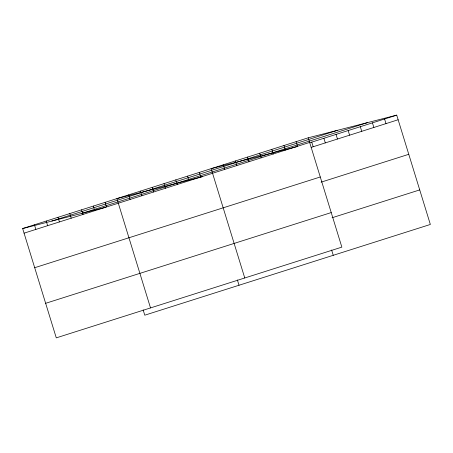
<?xml version="1.0" encoding="UTF-8"?>
<svg xmlns="http://www.w3.org/2000/svg" width="453" height="453" viewBox="0 0 453 453"><rect width="100%" height="100%" fill="white"/><g stroke="black" fill="none" stroke-linecap="round" stroke-linejoin="round"><path stroke-width="0.68" d="M308.227 137.808L341.856 247.128L56.28 337.864L22.65 228.544L308.227 137.808L396.72 115.136L430.35 224.456L144.773 315.192L143.137 309.88M51.852 221.064L337.428 130.328M81.942 213.352L367.519 122.616M24.071 233.165L309.648 142.429M309.739 142.774L396.72 115.136M311.16 147.395L398.142 119.756M34.7 267.712L320.277 176.976M321.115 182.157L408.77 154.309M45.651 303.312L331.228 212.576M332.066 217.757L419.721 189.909M294.15 147.389L211.132 168.658L244.762 277.978M294.756 147.236L296.579 146.766M199.909 177.333L116.891 198.601L150.521 307.921M200.515 177.18L202.338 176.71M22.65 228.544L105.668 207.276M384.58 118.992L386.001 123.612M372.445 122.848L373.867 127.469M360.311 126.704L361.732 131.325M348.17 130.56L349.591 135.181M336.035 134.416L337.457 139.037M323.895 138.273L325.316 142.893M311.76 142.129L313.182 146.749M331.619 249.994L333.255 255.305M296.092 141.664L297.513 146.285M283.952 145.521L285.373 150.141M271.817 149.377L273.238 153.997M259.677 153.233L261.098 157.854M247.542 157.089L248.963 161.71M235.407 160.945L236.828 165.566M223.267 164.801L224.688 169.422M237.378 279.937L239.014 285.248M199.348 172.4L200.77 177.021M187.57 176.143L188.992 180.764M175.792 179.886L177.214 184.507M164.009 183.629L165.43 188.25M152.231 187.372L153.652 191.993M140.453 191.115L141.874 195.736M128.669 194.858L130.09 199.479M105.113 202.344L106.534 206.964M93.329 206.087L94.751 210.707M81.551 209.83L82.973 214.45M69.768 213.573L71.189 218.193M57.99 217.315L59.411 221.936M46.212 221.058L47.633 225.679M34.428 224.801L35.849 229.422"/></g></svg>
